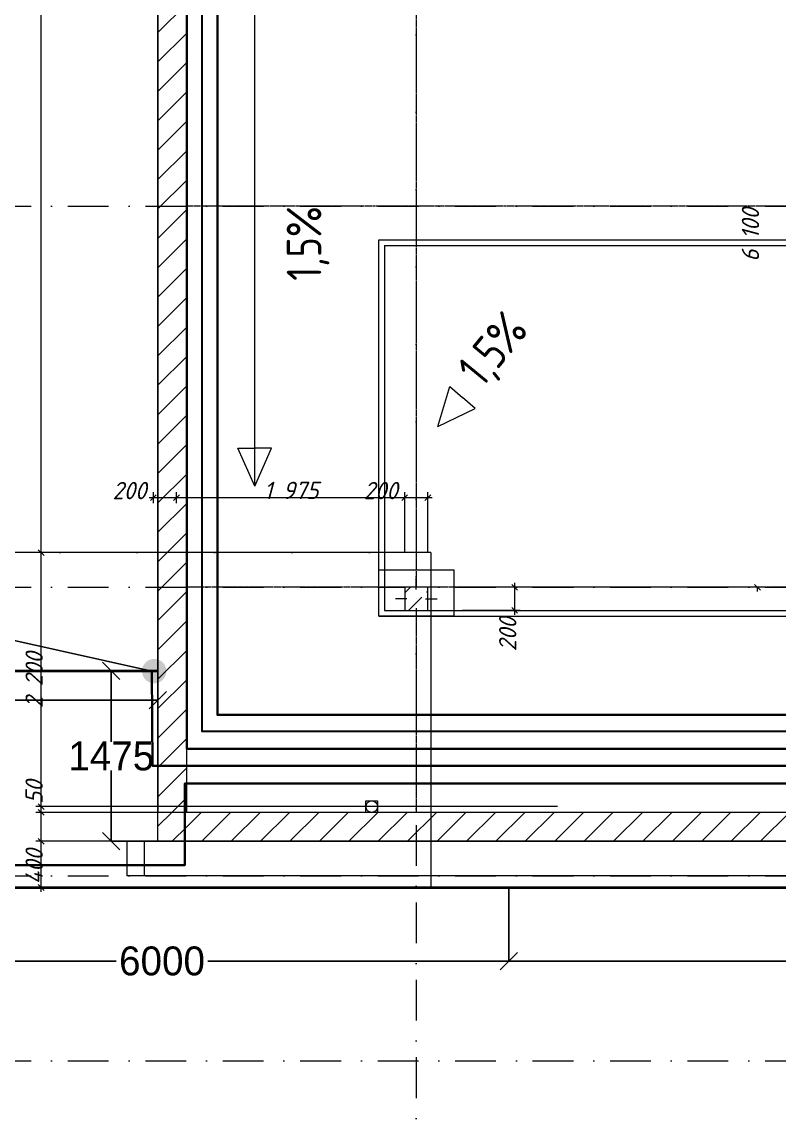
# Model space of a CAD drawing. Header units: millimetres. Extents: x 1499747 to 4230374, y -28481 to 441852.
# Drawn here: x 2625498 to 2632050, y 175333 to 184851 of the extents above; entities that cross this region are included whole.
import ezdxf
from ezdxf import colors
from ezdxf.entities.mleader import LeaderData, LeaderLine
from ezdxf.math import Vec2, Vec3
from ezdxf.xclip import XClip

# ---------------------------------------------------------------- set-up
doc = ezdxf.new("R2010")
doc.units = ezdxf.units.MM
doc.header["$MEASUREMENT"] = 0
doc.header["$XCLIPFRAME"] = 0
doc.set_wipeout_variables(frame=1)
for name, pattern in [('CENTER2', [28.575, 19.05, -3.175, 3.175, -3.175]), ('Dot & Dashed', [670.277762, 352.777767, -176.388884, 0, -141.111112]), ('Wipeout_Contour', [1000, 0, -1000]), ('Штрихпунктирная', [670.277762, 352.777767, -176.388884, 0, -141.111112])]:
    doc.linetypes.add(name, pattern=pattern)
for name, color, linetype in [('0_ANNOT_Dimensions', 7, 'Continuous'), ('13 этаж_25_Конструктив - Колонны', 7, 'Continuous'), ('Чертеж и Рисунок', 7, 'Continuous')]:
    doc.layers.add(name, color=color, linetype=linetype)
for name, color, linetype, lineweight in [('13 этаж_25_АР 06.03 custom_70_12 этаж_13_Интерьер - Мебель_Ном._пера__7_Ном._пера__7', 7, 'Continuous', 18), ('13 этаж_25_АР 06.03 custom_70_12 этаж_13_Интерьер - Мебель_Ном._пера__8_Ном._пера__8', 8, 'Continuous', 18), ('13 этаж_25_АР 06.03 custom_70_13-ось_Ном._пера__7_Ном._пера__7', 7, 'Continuous', 18), ('13 этаж_25_АР 06.03 custom_70__Оси_Ном._пера__8_Ном._пера__8', 8, 'Continuous', 18), ('13 этаж_25_АР 06.03 custom_70_Зина_Ном._пера__7_Ном._пера__7', 7, 'Continuous', 18), ('13 этаж_25_АР 06.03 custom_70_мет. конструкции_Ном._пера__5_Ном._пера__5', 5, 'Continuous', 18), ('13 этаж_25_АР 06.03 custom_70_парапет 2_Ном._пера__8_Ном._пера__8', 8, 'Continuous', 18), ('13 этаж_25_АР 06.03 custom_70_Подложк_Ном._пера__1_Ном._пера__1', 1, 'Continuous', 18), ('13 этаж_25_АР 06.03 custom_70_Подложк_Ном._пера__8_Ном._пера__8', 8, 'Continuous', 18), ('13 этаж_25_АР 06.03 custom_70_Стойки_Ном._пера__7_Ном._пера__7', 7, 'Continuous', 18), ('13 этаж_25_Конструктив - Колонны_Ном._пера__170_Ном._пера__52', 52, 'Continuous', 18), ('13 этаж_25_Конструктив - Колонны_Ном._пера__20_Ном._пера__1', 1, 'Continuous', 18), ('13 этаж_25_Конструктив - Колонны_Ном._пера__28_Ном._пера__12', 12, 'Continuous', 18), ('13 этаж_25_Конструктив - Колонны_Ном._пера__7', 7, 'Continuous', 18), ('13 этаж_25_Конструктив - Перекрытия_Ном._пера__1_Ном._пера__7', 7, 'Continuous', 18), ('13 этаж_25_Конструктив - Стены Ненесущие Газоблок_Ном._пера__169_Ном._пера__83', 83, 'Continuous', 18), ('13 этаж_25_Конструктив - Стены Ненесущие Газоблок_Ном._пера__47_Ном._пера__7', 7, 'Continuous', 18), ('13 этаж_25_Парапет_Ном._пера__20_Ном._пера__1', 1, 'Continuous', 18), ('13 этаж_25_Размер - ГКЛ перегородки_Ном._пера__1_Ном._пера__7', 7, 'Continuous', 18), ('13 этаж_25_Ребра Навес_Ном._пера__10_Ном._пера__134', 134, 'Continuous', 18), ('13 этаж_25_Ребра Навес_Ном._пера__1_Ном._пера__7', 7, 'Continuous', 18), ('13 этаж_25_Элемент Модели - Оси_Ном._пера__2_Ном._пера__8', 8, 'Continuous', 18), ('Кабель 2x4mm', 200, 'Continuous', 30), ('Кабель 2х6 mm', 150, 'Continuous', 30), ('ТП', 250, 'Continuous', 30)]:
    doc.layers.add(name, color=color, linetype=linetype, lineweight=lineweight)
doc.styles.add('ISOCPEUR_4', font='isocpeur.ttf', dxfattribs={"width": 0.85, "height": 250})
doc.styles.add('СГЕНЕРИР_СТИЛЬ_1', font='')
doc.styles.add('СГЕНЕРИР_СТИЛЬ_3', font='isocpeur.ttf', dxfattribs={"width": 0.8})
doc.styles.get('СГЕНЕРИР_СТИЛЬ_1').set_extended_font_data('GOST Common', italic=True)
doc.dimstyles.get("Standard").update_dxf_attribs({"dimtxt": 0.18, "dimasz": 0.18, "dimexe": 0.18, "dimexo": 0.0625, "dimgap": 0.09, "dimtad": 0, "dimtih": 1, "dimtoh": 1, "dimdec": 4, "dimzin": 0, "dimdsep": 46, "dimtxsty": 'Standard', "dimcen": 0.09, "dimadec": 0, "dimazin": 0, "dimtfac": 1, "dimtdec": 4, "dimtofl": 0, "dimtmove": 0, "dimatfit": 3, "dimfxl": 1, "dimtolj": 1, "dimtzin": 0, "dimarcsym": 0})
pattern_1 = [(45, (1162404.69, 34264.05), (-127.2792, 127.2792), [])]

# ---------------------------------------------------------------- blocks, each defined once
blk = doc.blocks.new('Чертеж_4_25', base_point=(1186000, 29700))
at = {"layer": '13 этаж_25_Конструктив - Стены Ненесущие Газоблок_Ном._пера__169_Ном._пера__83', "linetype": 'Continuous', "true_color": 0xc7c8ca}
h = blk.add_hatch(dxfattribs=at)
h.set_pattern_fill('БЛОКИ_БЕТОННЫЕ_ЭФФЕКТИВН_72', color=9, style=0, pattern_type=2)
h.set_pattern_definition(pattern_1)
h.paths.add_polyline_path([(1169569.7, 47114.1), (1169569.7, 32314.1), (1169819.7, 32314.1), (1169819.7, 47114.1)])
h = blk.add_hatch(dxfattribs=at)
h.set_pattern_fill('БЛОКИ_БЕТОННЫЕ_ЭФФЕКТИВН_72', color=9, style=0, pattern_type=2)
h.set_pattern_definition(pattern_1)
h.paths.add_polyline_path([(1169819.7, 32314.1), (1169569.7, 32314.1), (1169569.7, 32064.1)])
h = blk.add_hatch(dxfattribs=at)
h.set_pattern_fill('БЛОКИ_БЕТОННЫЕ_ЭФФЕКТИВН_72', color=9, style=0, pattern_type=2)
h.set_pattern_definition(pattern_1)
h.paths.add_polyline_path([(1169819.7, 32314.1), (1169569.7, 32064.1), (1169819.7, 32064.1)])
h = blk.add_hatch(dxfattribs=at)
h.set_pattern_fill('БЛОКИ_БЕТОННЫЕ_ЭФФЕКТИВН_72', color=9, style=0, pattern_type=2)
h.set_pattern_definition(pattern_1)
h.paths.add_polyline_path([(1169819.7, 32064.1), (1180954.5, 32064.1), (1180954.5, 32314.1), (1169819.7, 32314.1)])
at = {"layer": '13 этаж_25_АР 06.03 custom_70_12 этаж_13_Интерьер - Мебель_Ном._пера__7_Ном._пера__7', "color": 9, "linetype": 'Continuous', "true_color": 0xc7c8ca, "flags": 128}
blk.add_lwpolyline([(1171479.7, 34014.1), (1171479.7, 34064.1)], dxfattribs=at)
at = {"layer": '13 этаж_25_АР 06.03 custom_70_12 этаж_13_Интерьер - Мебель_Ном._пера__8_Ном._пера__8', "color": 9, "linetype": 'Continuous', "true_color": 0xc7c8ca, "flags": 128}
blk.add_lwpolyline([(1171479.7, 34414.1), (1172129.7, 34414.1), (1172129.7, 34014.1), (1171479.7, 34014.1)], close=True, dxfattribs=at)
blk.add_lwpolyline([(1171479.7, 34414.1), (1172129.7, 34414.1), (1172129.7, 34014.1), (1171479.7, 34014.1)], close=True, dxfattribs=at)
at = {"layer": '13 этаж_25_АР 06.03 custom_70__Оси_Ном._пера__8_Ном._пера__8', "color": 9, "linetype": 'CENTER2', "true_color": 0xc7c8ca}
for p, q in [((1171804.7, 47114.1), (1171804.7, 32314.1)), ((1199104.7, 37564.1), (1169819.7, 37564.1)), ((1214204.7, 34264.1), (1169819.7, 34264.1))]:
    blk.add_line(p, q, dxfattribs=at)
at = {"layer": '13 этаж_25_АР 06.03 custom_70_Зина_Ном._пера__7_Ном._пера__7', "color": 9, "linetype": 'Continuous', "true_color": 0xc7c8ca}
for p, q in [((1171991.8, 35657.7), (1172095, 36004)), ((1172095, 36004), (1172205.4, 35907.8)), ((1172315.8, 35811.5), (1172205.4, 35907.8)), ((1171991.8, 35657.7), (1172315.8, 35811.5)), ((1170406.9, 35140.7), (1170260.5, 35469.6)), ((1170260.5, 35469.6), (1170406.9, 35469.6)), ((1170406.9, 35140.7), (1170553.4, 35469.6)), ((1170553.4, 35469.6), (1170406.9, 35469.6))]:
    blk.add_line(p, q, dxfattribs=at)
at = {"layer": '13 этаж_25_АР 06.03 custom_70_мет. конструкции_Ном._пера__5_Ном._пера__5', "color": 9, "linetype": 'Continuous', "true_color": 0xc7c8ca, "flags": 128}
for points in [[(1171479.7, 37224.1), (1171479.7, 37274.1), (1181154.7, 37274.1)], [(1171479.7, 34064.1), (1171479.7, 37274.1)], [(1171479.7, 37274.1), (1171529.7, 37274.1)], [(1171529.7, 37224.1), (1176479.7, 37224.1)], [(1171529.7, 37224.1), (1171529.7, 34064.1)], [(1171479.7, 34014.1), (1181154.7, 34014.1)], [(1171529.7, 34064.1), (1176479.7, 34064.1)]]:
    blk.add_lwpolyline(points, dxfattribs=at)
at = {"layer": '13 этаж_25_АР 06.03 custom_70_парапет 2_Ном._пера__8_Ном._пера__8', "color": 9, "linetype": 'Continuous', "true_color": 0xc7c8ca, "flags": 128}
blk.add_lwpolyline([(1199704.5, 30164.1), (1181204.7, 30164.1), (1181204.7, 32314.1), (1169819.7, 32314.1), (1169819.7, 47114.1), (1181154.7, 47114.1), (1181154.7, 46214.1)], dxfattribs=at)
at = {"layer": '13 этаж_25_АР 06.03 custom_70_Подложк_Ном._пера__1_Ном._пера__1', "color": 9, "linetype": 'Continuous', "true_color": 0xc7c8ca}
blk.add_circle((1171419.7, 32364.1), 50, dxfattribs=at)
at = {"layer": '13 этаж_25_АР 06.03 custom_70_Подложк_Ном._пера__8_Ном._пера__8', "color": 9, "linetype": 'Continuous', "true_color": 0xc7c8ca, "flags": 128}
for points in [[(1171369.7, 32314.1), (1171369.7, 32414.1), (1171469.7, 32414.1), (1171469.7, 32314.1)], [(1171469.7, 32314.1), (1171369.7, 32314.1)]]:
    blk.add_lwpolyline(points, dxfattribs=at)
at = {"layer": '13 этаж_25_АР 06.03 custom_70_Стойки_Ном._пера__7_Ном._пера__7', "color": 9, "linetype": 'Continuous', "true_color": 0xc7c8ca, "flags": 128}
blk.add_lwpolyline([(1170406.9, 35140.7), (1170406.9, 44826.4)], dxfattribs=at)
at = {"layer": '13 этаж_25_Конструктив - Перекрытия_Ном._пера__1_Ном._пера__7', "linetype": 'Continuous', "flags": 128}
blk.add_lwpolyline([(1169569.7, 32064.1), (1169569.7, 47364.1), (1181404.7, 47364.1), (1181404.7, 46214.1), (1199704.5, 46214.1), (1199704.5, 29914), (1190354.6, 29914), (1180954.5, 29914), (1180954.5, 32064.1)], close=True, dxfattribs=at)
at = {"layer": '13 этаж_25_Конструктив - Стены Ненесущие Газоблок_Ном._пера__47_Ном._пера__7', "color": 9, "linetype": 'Continuous', "true_color": 0xc7c8ca, "flags": 128}
for points in [[(1169569.7, 47364.1), (1169569.7, 32314.1)], [(1169819.7, 32314.1), (1169819.7, 47114.1)], [(1169569.7, 32064.1), (1169569.7, 32314.1)], [(1180954.5, 32314.1), (1169819.7, 32314.1)], [(1169569.7, 32064.1), (1180954.5, 32064.1)]]:
    blk.add_lwpolyline(points, dxfattribs=at)
at = {"layer": '13 этаж_25_Парапет_Ном._пера__20_Ном._пера__1', "color": 9, "linetype": 'Continuous', "true_color": 0xc7c8ca}
for p, q in [((1171929.7, 34564.1), (1162654.7, 34564.1)), ((1171929.7, 34564.1), (1171929.7, 31664.1)), ((1180954.5, 32064.1), (1171929.7, 32064.1)), ((1171929.7, 31764.1), (1171929.7, 31664.1)), ((1171929.7, 31664.1), (1160604.7, 31664.1)), ((1180554.5, 31664.1), (1171929.7, 31664.1))]:
    blk.add_line(p, q, dxfattribs=at)
at = {"layer": '13 этаж_25_Парапет_Ном._пера__20_Ном._пера__1', "color": 9, "linetype": 'Dot & Dashed', "true_color": 0xc7c8ca}
for p, q in [((1171929.7, 34564.1), (1162654.7, 34564.1)), ((1180954.5, 32064.1), (1171929.7, 32064.1))]:
    blk.add_line(p, q, dxfattribs=at)
at = {"layer": '13 этаж_25_Размер - ГКЛ перегородки_Ном._пера__1_Ном._пера__7', "color": 9, "linetype": 'Continuous', "true_color": 0xc7c8ca}
for p, q in [((1168558.9, 34564.1), (1168558.9, 45664.1)), ((1169492.3, 35040), (1169529.8, 35040)), ((1169554.8, 35065), (1169504.8, 35015)), ((1169529.8, 34993.2), (1169529.8, 35086.9)), ((1169529.8, 35040), (1169729.8, 35040)), ((1169754.8, 35065), (1169704.8, 35015)), ((1169754.8, 35065), (1169704.8, 35015)), ((1169729.8, 34993.2), (1169729.8, 35086.9)), ((1169729.8, 34993.2), (1169729.8, 35086.9)), ((1169729.8, 35040), (1171704.7, 35040)), ((1171729.7, 35065), (1171679.7, 35015)), ((1171729.7, 35065), (1171679.7, 35015)), ((1171704.7, 34564.1), (1171704.7, 35086.9)), ((1171704.7, 34564.1), (1171704.7, 35086.9)), ((1171704.7, 35040), (1171904.7, 35040)), ((1171879.7, 35015), (1171929.7, 35065)), ((1171904.7, 34564.1), (1171904.7, 35086.9)), ((1171904.7, 35040), (1171942.2, 35040)), ((1168605.8, 34564.1), (1162954.7, 34564.1)), ((1168533.9, 34589.1), (1168583.9, 34539.1)), ((1168533.9, 34589.1), (1168583.9, 34539.1)), ((1168558.9, 32364.1), (1168558.9, 34564.1)), ((1172682.4, 34239.1), (1172632.4, 34289.1)), ((1172657.4, 34264.1), (1172657.4, 34301.6)), ((1174733.3, 34289.1), (1174783.3, 34239.1)), ((1172704.3, 34264.1), (1172204.7, 34264.1)), ((1174805.2, 34264.1), (1172204.7, 34264.1)), ((1172657.4, 34064.1), (1172657.4, 34264.1)), ((1174758.3, 34226.6), (1174758.3, 34264.1)), ((1172632.4, 34089.1), (1172682.4, 34039.1)), ((1172704.3, 34064.1), (1172204.7, 34064.1)), ((1172657.4, 34026.6), (1172657.4, 34064.1)), ((1173025.9, 32364.1), (1168512, 32364.1)), ((1173025.9, 32364.1), (1168512, 32364.1)), ((1168533.9, 32389.1), (1168583.9, 32339.1)), ((1168533.9, 32389.1), (1168583.9, 32339.1)), ((1168558.9, 32314.1), (1168558.9, 32364.1)), ((1171219.7, 32314.1), (1168512, 32314.1)), ((1171219.7, 32314.1), (1168512, 32314.1)), ((1168533.9, 32339.1), (1168583.9, 32289.1)), ((1168533.9, 32339.1), (1168583.9, 32289.1)), ((1168558.9, 32064.1), (1168558.9, 32314.1)), ((1168533.9, 32089.1), (1168583.9, 32039.1)), ((1168533.9, 32089.1), (1168583.9, 32039.1)), ((1173025.9, 32064.1), (1168512, 32064.1)), ((1173025.9, 32064.1), (1168512, 32064.1)), ((1168558.9, 31664.1), (1168558.9, 32064.1)), ((1180254.5, 31664.1), (1168512, 31664.1)), ((1168533.9, 31689.1), (1168583.9, 31639.1)), ((1168558.9, 31626.6), (1168558.9, 31664.1))]:
    blk.add_line(p, q, dxfattribs=at)
at = {"layer": '13 этаж_25_Ребра Навес_Ном._пера__10_Ном._пера__134', "color": 9, "linetype": 'Dot & Dashed', "true_color": 0xc7c8ca}
for p, q in [((1180804.5, 32064.1), (1169300.3, 32064.1)), ((1180954.2, 32064.1), (1169450, 32064.1)), ((1180954.2, 32064.1), (1169450, 32064.1)), ((1180954.3, 32064.1), (1169450.1, 32064.1)), ((1180954.3, 32064.1), (1169450.1, 32064.1)), ((1180954.4, 32064.1), (1169450.2, 32064.1)), ((1180954.4, 32064.1), (1169450.2, 32064.1)), ((1180954.5, 32064.1), (1169450.3, 32064.1)), ((1180954.5, 32064.1), (1169450.3, 32064.1))]:
    blk.add_line(p, q, dxfattribs=at)
at = {"layer": '13 этаж_25_Ребра Навес_Ном._пера__1_Ном._пера__7', "color": 9, "linetype": 'Continuous', "true_color": 0xc7c8ca}
for p, q in [((1171929.7, 32064.1), (1169300.3, 32064.1)), ((1169300.3, 32064.1), (1169300.3, 31764.1)), ((1180954.2, 32064.1), (1169450, 32064.1)), ((1169450, 32064.1), (1169450, 31764.1)), ((1180954.2, 32064.1), (1169450, 32064.1)), ((1169450, 32064.1), (1169450, 31764.1)), ((1180954.3, 32064.1), (1169450.1, 32064.1)), ((1169450.1, 32064.1), (1169450.1, 31764.1)), ((1180954.3, 32064.1), (1169450.1, 32064.1)), ((1169450.1, 32064.1), (1169450.1, 31764.1)), ((1180954.4, 32064.1), (1169450.2, 32064.1)), ((1169450.2, 32064.1), (1169450.2, 31764.1)), ((1180954.4, 32064.1), (1169450.2, 32064.1)), ((1169450.2, 32064.1), (1169450.2, 31764.1)), ((1180954.5, 32064.1), (1169450.3, 32064.1)), ((1169450.3, 32064.1), (1169450.3, 31764.1)), ((1180954.5, 32064.1), (1169450.3, 32064.1)), ((1169450.3, 32064.1), (1169450.3, 31764.1)), ((1171929.7, 31764.1), (1169300.3, 31764.1)), ((1180954.2, 31764.1), (1169450, 31764.1)), ((1180954.2, 31764.1), (1169450, 31764.1)), ((1180654.2, 31764.1), (1169450.1, 31764.1)), ((1180954.3, 31764.1), (1169450.1, 31764.1)), ((1180654.4, 31764.1), (1169450.2, 31764.1)), ((1180954.4, 31764.1), (1169450.2, 31764.1)), ((1180654.3, 31764.1), (1169450.3, 31764.1)), ((1180654.4, 31764.1), (1169450.3, 31764.1))]:
    blk.add_line(p, q, dxfattribs=at)
at = {"layer": '13 этаж_25_Элемент Модели - Оси_Ном._пера__2_Ном._пера__8', "linetype": 'Штрихпунктирная'}
for p, q in [((1171804.7, 48964.1), (1171804.7, 14064.1)), ((1159404.7, 37564.1), (1216204.7, 37564.1)), ((1159404.7, 34264.1), (1216204.7, 34264.1)), ((1159404.7, 31764.1), (1216204.7, 31764.1)), ((1159404.7, 30164.1), (1216204.7, 30164.1))]:
    blk.add_line(p, q, dxfattribs=at)
at = {"layer": '13 этаж_25_АР 06.03 custom_70_13-ось_Ном._пера__7_Ном._пера__7', "color": 9, "linetype": 'Continuous', "true_color": 0xc7c8ca, "char_height": 300, "style": 'СГЕНЕРИР_СТИЛЬ_3'}
for s, insert, attachment_point, rotation in [('\\A1;{\\pqr;\\fISOCPEUR|b0|i0|c204|p0;\\W0.800000;1,5%}', (1171053.6, 37564.1), 9, 90), ('\\A1;{\\pql;\\fISOCPEUR|b0|i0|c204|p0;\\W0.800000;1,5%}', (1172429.8, 35939.4), 7, 50.55352)]:
    blk.add_mtext(s, dxfattribs=dict(at, insert=insert, attachment_point=attachment_point, rotation=rotation))
at = {"layer": '13 этаж_25_Размер - ГКЛ перегородки_Ном._пера__1_Ном._пера__7', "color": 9, "linetype": 'Continuous', "true_color": 0xc7c8ca, "char_height": 150, "attachment_point": 7, "rotation": 90, "style": 'СГЕНЕРИР_СТИЛЬ_1'}
for s, insert in [('\\A1;{\\pql;\\fGOST Common|b0|i1|c204|p0;\\W1.000000;6\xa0100}', (1174772.3, 37084)), ('\\A1;{\\pql;\\fGOST Common|b0|i1|c204|p0;\\W1.000000;200}', (1172671.5, 33709.5)), ('\\A1;{\\pql;\\fGOST Common|b0|i1|c204|p0;\\W1.000000;2\xa0200}', (1168572.9, 33218.3)), ('\\A1;{\\pql;\\fGOST Common|b0|i1|c204|p0;\\W1.000000;50}', (1168572.9, 32389.1)), ('\\A1;{\\pql;\\fGOST Common|b0|i1|c204|p0;\\W1.000000;400}', (1168572.9, 31691.5))]:
    blk.add_mtext(s, dxfattribs=dict(at, insert=insert))
at = {"layer": '13 этаж_25_Размер - ГКЛ перегородки_Ном._пера__1_Ном._пера__7', "color": 9, "linetype": 'Continuous', "true_color": 0xc7c8ca, "char_height": 150, "attachment_point": 7, "style": 'СГЕНЕРИР_СТИЛЬ_1'}
for s, insert in [('\\A1;{\\pql;\\fGOST Common|b0|i1|c204|p0;\\W1.000000;200}', (1169175.3, 35026)), ('\\A1;{\\pql;\\fGOST Common|b0|i1|c204|p0;\\W1.000000;1\xa0975}', (1170487.2, 35027.9)), ('\\A1;{\\pql;\\fGOST Common|b0|i1|c204|p0;\\W1.000000;200}', (1171350.2, 35026))]:
    blk.add_mtext(s, dxfattribs=dict(at, insert=insert))
at = {"color": 9, "linetype": 'Wipeout_Contour', "ltscale": 4689210.465159388, "true_color": 0xc7c8ca}
blk.add_wipeout([(1171704.7, 34064.1), (1171904.7, 34064.1), (1171904.7, 34264.1), (1171704.7, 34264.1)], dxfattribs=at).dxf.layer = '13 этаж_25_Конструктив - Колонны'
at = {"layer": '13 этаж_25_Конструктив - Колонны_Ном._пера__170_Ном._пера__52', "linetype": 'Continuous', "true_color": 0xc7c8ca}
h = blk.add_hatch(dxfattribs=at)
h.set_pattern_fill('ЖЕЛЕЗОБЕТОН_0019', color=9, style=0, pattern_type=2)
h.set_pattern_definition([(45, (1162404.7, 34264.05), (-183.848, 183.848), []), (45, (1162312.77, 34355.97), (-183.848, 183.848), [195, -65, 0, -65])])
h.paths.add_polyline_path([(1171704.7, 34064.1), (1171904.7, 34064.1), (1171904.7, 34264.1), (1171704.7, 34264.1)])
at = {"layer": '13 этаж_25_Конструктив - Колонны_Ном._пера__20_Ном._пера__1', "color": 9, "linetype": 'Continuous', "true_color": 0xc7c8ca}
for p, q in [((1171804.7, 34244.1), (1171804.7, 34344.1)), ((1171724.7, 34164.1), (1171624.7, 34164.1)), ((1171804.7, 34164.1), (1171804.7, 34164.1)), ((1171804.7, 34084.1), (1171804.7, 33984.1)), ((1171884.7, 34164.1), (1171984.7, 34164.1))]:
    blk.add_line(p, q, dxfattribs=at)
at = {"layer": '13 этаж_25_Конструктив - Колонны_Ном._пера__28_Ном._пера__12', "color": 9, "linetype": 'Continuous', "true_color": 0xc7c8ca, "flags": 128}
blk.add_lwpolyline([(1171704.7, 34064.1), (1171904.7, 34064.1), (1171904.7, 34264.1), (1171704.7, 34264.1)], close=True, dxfattribs=at)
at = {"layer": '13 этаж_25_Конструктив - Колонны_Ном._пера__7', "color": 9, "linetype": 'Wipeout_Contour', "true_color": 0xc7c8ca}
for p, q in [((1171904.7, 34264.1), (1171704.7, 34264.1)), ((1171704.7, 34264.1), (1171704.7, 34064.1)), ((1171904.7, 34064.1), (1171904.7, 34264.1)), ((1171704.7, 34064.1), (1171904.7, 34064.1))]:
    blk.add_line(p, q, dxfattribs=at)
blk = doc.blocks.new('_Oblique')
at = {"color": 0, "linetype": 'ByBlock', "lineweight": -2}
blk.add_line((-0.5, -0.5), (0.5, 0.5), dxfattribs=at)
blk = doc.blocks.new('*D515')
at = {"layer": '0_ANNOT_Dimensions', "color": 0, "lineweight": -2, "transparency": 16777216}
for p, q in [((2623710.4, 177355.1), (2623710.4, 176717.5)), ((2629710.4, 177355.1), (2629710.4, 176717.5)), ((2623710.4, 176717.6), (2626314.5, 176717.6)), ((2629710.4, 176717.6), (2627106.3, 176717.6))]:
    blk.add_line(p, q, dxfattribs=at)
at = {"layer": 'Defpoints', "color": 0, "lineweight": 30, "transparency": 16777216}
for p in [(2623710.4, 177355.2), (2629710.4, 177355.2), (2629710.4, 176717.6)]:
    blk.add_point(p, dxfattribs=at)
at = {"layer": '0_ANNOT_Dimensions', "color": 0, "lineweight": -2, "transparency": 16777216, "xscale": 150, "yscale": 150, "zscale": 150, "rotation": 180}
blk.add_blockref('_Oblique', (2623710.4, 176717.6), dxfattribs=at)
at = {"layer": '0_ANNOT_Dimensions', "color": 0, "lineweight": -2, "transparency": 16777216, "xscale": 150, "yscale": 150, "zscale": 150}
blk.add_blockref('_Oblique', (2629710.4, 176717.6), dxfattribs=at)
at = {"layer": '0_ANNOT_Dimensions', "color": 0, "lineweight": 25, "transparency": 16777216, "insert": (2626710.4, 176717.6), "char_height": 250, "attachment_point": 5}
blk.add_mtext('\\A1;6000', dxfattribs=at)
blk = doc.blocks.new('*D516')
at = {"layer": '0_ANNOT_Dimensions', "color": 0, "lineweight": -2, "transparency": 16777216}
for p, q in [((2629710.4, 177355.1), (2629710.4, 176717.5)), ((2635710.4, 177355.1), (2635710.4, 176717.5)), ((2629710.4, 176717.6), (2632314.5, 176717.6)), ((2635710.4, 176717.6), (2633106.3, 176717.6))]:
    blk.add_line(p, q, dxfattribs=at)
at = {"layer": 'Defpoints', "color": 0, "lineweight": 30, "transparency": 16777216}
for p in [(2629710.4, 177355.2), (2635710.4, 177355.2), (2635710.4, 176717.6)]:
    blk.add_point(p, dxfattribs=at)
at = {"layer": '0_ANNOT_Dimensions', "color": 0, "lineweight": -2, "transparency": 16777216, "xscale": 150, "yscale": 150, "zscale": 150, "rotation": 180}
blk.add_blockref('_Oblique', (2629710.4, 176717.6), dxfattribs=at)
at = {"layer": '0_ANNOT_Dimensions', "color": 0, "lineweight": -2, "transparency": 16777216, "xscale": 150, "yscale": 150, "zscale": 150}
blk.add_blockref('_Oblique', (2635710.4, 176717.6), dxfattribs=at)
at = {"layer": '0_ANNOT_Dimensions', "color": 0, "lineweight": 25, "transparency": 16777216, "insert": (2632710.4, 176717.6), "char_height": 250, "attachment_point": 5}
blk.add_mtext('\\A1;6000', dxfattribs=at)
blk = doc.blocks.new('*D559')
at = {"layer": '0_ANNOT_Dimensions', "color": 0, "lineweight": -2, "transparency": 16777216}
for p, q in [((2620675.4, 179230.1), (2620675.4, 178978.4)), ((2626675.4, 179230.1), (2626675.4, 178978.4)), ((2620675.4, 178978.6), (2623279.5, 178978.6)), ((2626675.4, 178978.6), (2624071.3, 178978.6))]:
    blk.add_line(p, q, dxfattribs=at)
at = {"layer": 'Defpoints', "color": 0, "lineweight": 30, "transparency": 16777216}
for p in [(2620675.4, 179230.2), (2626675.4, 179230.2), (2626675.4, 178978.6)]:
    blk.add_point(p, dxfattribs=at)
at = {"layer": '0_ANNOT_Dimensions', "color": 0, "lineweight": -2, "transparency": 16777216, "xscale": 150, "yscale": 150, "zscale": 150, "rotation": 180}
blk.add_blockref('_Oblique', (2620675.4, 178978.6), dxfattribs=at)
at = {"layer": '0_ANNOT_Dimensions', "color": 0, "lineweight": -2, "transparency": 16777216, "xscale": 150, "yscale": 150, "zscale": 150}
blk.add_blockref('_Oblique', (2626675.4, 178978.6), dxfattribs=at)
at = {"layer": '0_ANNOT_Dimensions', "color": 0, "lineweight": 25, "transparency": 16777216, "insert": (2623675.4, 178978.6), "char_height": 250, "attachment_point": 5}
blk.add_mtext('\\A1;6000', dxfattribs=at)
blk = doc.blocks.new('*D587')
at = {"layer": '0_ANNOT_Dimensions', "color": 0, "lineweight": -2, "transparency": 16777216}
for p, q in [((2626675.3, 179230.2), (2626270.8, 179230.2)), ((2626271, 179230.2), (2626271, 178617.8)), ((2626271, 177755.2), (2626271, 178367.6)), ((2626675.3, 177755.2), (2626270.8, 177755.2))]:
    blk.add_line(p, q, dxfattribs=at)
at = {"layer": 'Defpoints', "color": 0, "lineweight": 30, "transparency": 16777216}
for p in [(2626271, 179230.2), (2626675.4, 179230.2), (2626675.4, 177755.2)]:
    blk.add_point(p, dxfattribs=at)
at = {"layer": '0_ANNOT_Dimensions', "color": 0, "lineweight": -2, "transparency": 16777216, "xscale": 150, "yscale": 150, "zscale": 150}
for p, rotation in [((2626271, 179230.2), 90), ((2626271, 177755.2), 270)]:
    blk.add_blockref('_Oblique', p, dxfattribs=dict(at, rotation=rotation))
at = {"layer": '0_ANNOT_Dimensions', "color": 0, "lineweight": 25, "transparency": 16777216, "insert": (2626271, 178492.7), "char_height": 250, "attachment_point": 5}
blk.add_mtext('\\A1;1475', dxfattribs=at)

msp = doc.modelspace()

# ---------------------------------------------------------------- block references
at = {"layer": 'Чертеж и Рисунок', "linetype": 'Continuous'}
ref = msp.add_blockref('Чертеж_4_25', (2643105.69495, 175391.14665), dxfattribs=at)
XClip(ref).set_block_clipping_path([(1144000, 0), (1228000, 59400.0000000006)])

# ---------------------------------------------------------------- next in the draw order: hatches: boundary and pattern name
at = {"layer": 'Кабель 2x4mm', "lineweight": 30, "true_color": 0xcd2027}
h = msp.add_hatch(color=242, dxfattribs=at)
h.dxf.hatch_style = 1
h.paths.add_polyline_path([(2626748.2726, 179228.76899, 1), (2626537.16773, 179228.76899, 1)])

# ---------------------------------------------------------------- next in the draw order: linework, layer by layer
at = {"layer": 'Кабель 2x4mm', "lineweight": 35}
for points in [[(2641866.12895, 176255.19741), (2641866.12895, 177077.42117), (2639160.30958, 177077.42117), (2639160.30958, 178850.18185), (2627189.78267, 178850.18185), (2627189.78267, 192805.26611), (2631112.31421, 192805.26611), (2631112.31421, 193403.90227)], [(2641700.93189, 176255.19741), (2641700.93189, 176816.39932), (2638859.25036, 176816.39932), (2638859.25036, 178555.71759), (2626925.38508, 178555.71759), (2626925.38508, 192378.98866), (2626625.30958, 192378.81589)], [(2641623.32486, 176255.19741), (2641623.32486, 176685.14435), (2638709.37672, 176685.14435), (2638709.37672, 178407.54643), (2626628.00726, 178407.54643), (2626622.61189, 179228.90227)], [(2641541.88364, 176255.19741), (2641541.88364, 176552.94036), (2638559.52578, 176552.94036), (2638559.52578, 178256.98649), (2626908.66077, 178256.98649), (2626908.66077, 177549.6148), (2617749.95107, 177549.6148), (2617710.38508, 177355.19741)]]:
    msp.add_lwpolyline(points, dxfattribs=at)
at = {"layer": 'Кабель 2х6 mm', "lineweight": 30}
for points in [[(2641786.22012, 176255.19741), (2641786.22012, 176947.65106), (2639009.22993, 176947.65106), (2639009.22993, 178706.43181), (2627056.50939, 178706.43181), (2627056.50939, 193230.59689), (2617926.82866, 193230.59689), (2617710.38508, 193403.90227)], [(2617710.38508, 177355.19741), (2637659.94515, 177353.90227)]]:
    msp.add_lwpolyline(points, dxfattribs=at)
at = {"layer": 'Кабель 2х6 mm', "color": 116, "lineweight": 40, "true_color": 0x136734}
for points in [[(2620675.38508, 179230.19741), (2626675.38508, 179230.19741)], [(2629710.38508, 177355.19741), (2635710.38508, 177355.19741)]]:
    msp.add_lwpolyline(points, dxfattribs=at)
at = {"layer": 'Кабель 2х6 mm', "color": 85, "lineweight": 40, "true_color": 0x58ba48}
msp.add_lwpolyline([(2623710.38508, 177355.19741), (2629710.38508, 177355.19741)], dxfattribs=at)

# ---------------------------------------------------------------- next in the draw order: dimensions: what is measured, and where the dimension line sits
at = {"layer": '0_ANNOT_Dimensions', "lineweight": 25}
dim = msp.add_linear_dim(base=(2626675.38508, 178978.56176), p1=(2620675.38508, 179230.19741), p2=(2626675.38508, 179230.19741), dimstyle='Standard', override={"dimtxt": 250, "dimasz": 150, "dimdec": 0, "dimblk1": 'Oblique', "dimblk2": 'Oblique', "dimsah": 1}, dxfattribs=at)
dim.commit()
dim.dimension.update_dxf_attribs({"geometry": '*D559', "text_midpoint": (2623675.38508, 178978.56176), "dimtype": 160})
dim = msp.add_linear_dim(base=(2626271.02575, 179230.19741), p1=(2626675.38508, 177755.19741), p2=(2626675.38508, 179230.19741), angle=90, dimstyle='Standard', override={"dimtxt": 250, "dimasz": 150, "dimdec": 0, "dimblk1": 'Oblique', "dimblk2": 'Oblique', "dimsah": 1}, dxfattribs=at)
dim.commit()
dim.dimension.update_dxf_attribs({"geometry": '*D587', "text_midpoint": (2626271.02575, 178492.69741)})
for base, p1, p2, picture, middle in [((2629710.38508, 176717.63505), (2623710.38508, 177355.19741), (2629710.38508, 177355.19741), '*D515', (2626710.38508, 176717.63505)), ((2635710.38508, 176717.63505), (2629710.38508, 177355.19741), (2635710.38508, 177355.19741), '*D516', (2632710.38508, 176717.63505))]:
    dim = msp.add_linear_dim(base=base, p1=p1, p2=p2, dimstyle='Standard', override={"dimtxt": 250, "dimasz": 150, "dimdec": 0, "dimblk1": 'Oblique', "dimblk2": 'Oblique', "dimsah": 1}, dxfattribs=at)
    dim.commit()
    dim.dimension.update_dxf_attribs({"geometry": picture, "text_midpoint": middle})

# ---------------------------------------------------------------- next in the draw order: leaders
at = {"layer": 'ТП', "lineweight": 30}
ml = msp.add_multileader_mtext('Standard', dxfattribs=at)
ml.set_content('Кабель 2.08', color=256, style='ISOCPEUR_4')
ml.set_leader_properties()
ml.build(insert=Vec2(0, 0))
ml.multileader.update_dxf_attribs({"text_right_attachment_type": 6, "dogleg_length": 0.36, "arrow_head_size": 0.18})
ctx = ml.context
ctx.base_point, ctx.char_height, ctx.arrow_head_size, ctx.landing_gap_size, ctx.plane_origin, ctx.plane_x_axis, ctx.plane_y_axis = Vec3(2622357.28349, 179846.02748), 500, 0.18, 0.09, Vec3(2632048.26295, 179881.77552), Vec3(0.9999997664, 0.0006834744), Vec3(-0.0006834744, 0.9999997664)
ctx.right_attachment, ctx.text_align_type = 6, 2
notes = []
notes.append((ctx, [(1, (1, 1, 0), (2625417.70199, 179498.11912), (-0.9999997664, -0.0006834744), 0.00000000013, [(0, [(2626622.61189, 179228.90227)], 0, [])])]))
ctx.mtext.insert, ctx.mtext.text_direction, ctx.mtext.rotation, ctx.mtext.width, ctx.mtext.alignment, ctx.mtext.flow_direction = Vec3(2625417.20191, 180098.11891), Vec3(0.9999997664, 0.0006834744), 0.0006834744, 3333.2408404, 3, 5
for ctx, leaders in notes:
    for number, flags, end, landing, length, lines in leaders:
        leader = LeaderData()
        leader.index, (leader.has_last_leader_line, leader.has_dogleg_vector, leader.attachment_direction) = number, flags
        leader.last_leader_point, leader.dogleg_vector, leader.dogleg_length = Vec3(end), Vec3(landing), length
        for number, points, colour, breaks in lines:
            line = LeaderLine()
            line.index, line.vertices, line.color, line.breaks = number, Vec3.list(points), colors.encode_raw_color(colour), breaks
            leader.lines.append(line)
        ctx.leaders.append(leader)

doc.saveas('drawing.dxf')
